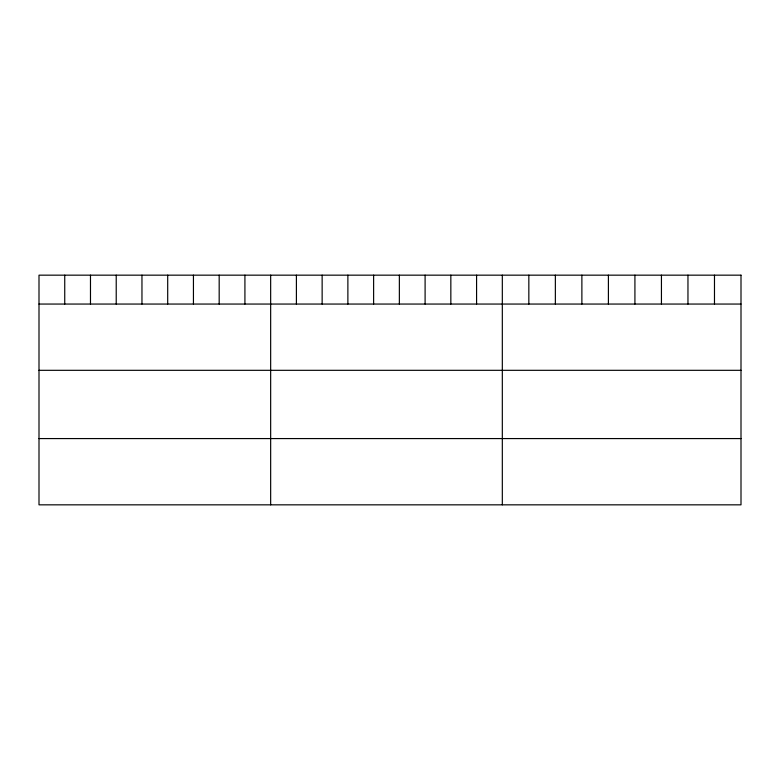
<?xml version="1.0" encoding="UTF-8"?>
<svg xmlns="http://www.w3.org/2000/svg" width="780" height="780" viewBox="0 0 780 780"><rect width="100%" height="100%" fill="white"/><g stroke="black" fill="none" stroke-linecap="round" stroke-linejoin="round"><path stroke-width="1.17" d="M39 304.054L741 304.054M39 370.315L741 370.315M39 438.575L741 438.575M714.48 275.165L714.48 304.054M687.96 275.165L687.96 304.054M661.44 275.165L661.44 304.054M634.92 275.165L634.92 304.054M608.4 275.165L608.4 304.054M581.88 275.165L581.88 304.054M555.36 275.165L555.36 304.054M528.84 275.165L528.84 304.054M502.32 275.165L502.32 504.835M476.58 275.165L476.58 304.054M450.84 275.165L450.84 304.054M425.1 275.165L425.1 304.054M399.36 275.165L399.36 304.054M373.62 275.165L373.62 304.054M347.88 275.165L347.88 304.054M322.14 275.165L322.14 304.054M296.4 275.165L296.4 304.054M270.66 275.165L270.66 504.835M244.92 275.165L244.92 304.054M219.18 275.165L219.18 304.054M193.44 275.165L193.44 304.054M167.7 275.165L167.7 304.054M141.96 275.165L141.96 304.054M116.22 275.165L116.22 304.054M90.48 275.165L90.48 304.054M64.74 275.165L64.74 304.054M741 275.165L39 275.165L39 504.835L741 504.835L741 275.165"/></g></svg>
